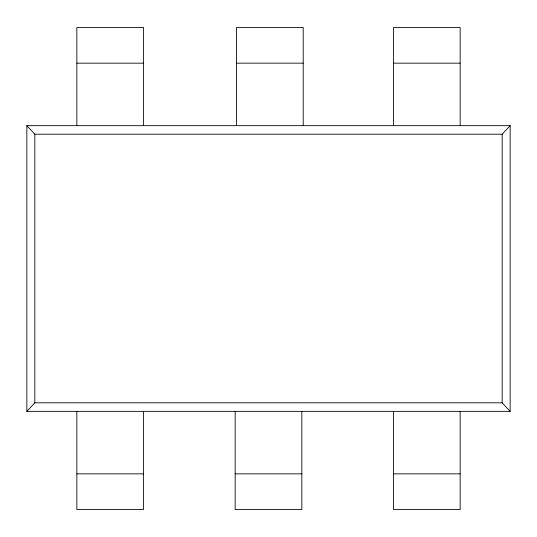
<?xml version="1.0" encoding="UTF-8"?>
<svg xmlns="http://www.w3.org/2000/svg" width="537" height="537" viewBox="0 0 537 537"><rect width="100%" height="100%" fill="white"/><g stroke="black" fill="none" stroke-linecap="round" stroke-linejoin="round"><path stroke-width="0.81" d="M26.85 411.355L34.831 402.804L34.831 134.21L26.85 125.658L510.15 125.658L510.15 411.355L26.85 411.355L26.85 125.658M510.15 411.355L502.169 402.804L502.169 134.21L510.15 125.658M76.845 63.165L143.507 63.165M236.548 63.151L303.21 63.151M393.493 63.165L460.155 63.165M34.831 134.21L502.169 134.21M34.831 402.804L502.169 402.804M76.845 473.849L143.507 473.849M235.166 473.849L301.834 473.849M393.493 473.849L460.155 473.849M460.155 125.658L460.155 27.454L393.493 27.454L393.493 125.658M460.155 411.355L460.155 509.559L393.493 509.559L393.493 411.355M303.21 125.645L303.21 27.441L236.548 27.441L236.548 125.645M301.834 411.355L301.834 509.559L235.166 509.559L235.166 411.355M143.507 125.658L143.507 27.454L76.845 27.454L76.845 125.658M143.507 411.355L143.507 509.559L76.845 509.559L76.845 411.355"/></g></svg>
